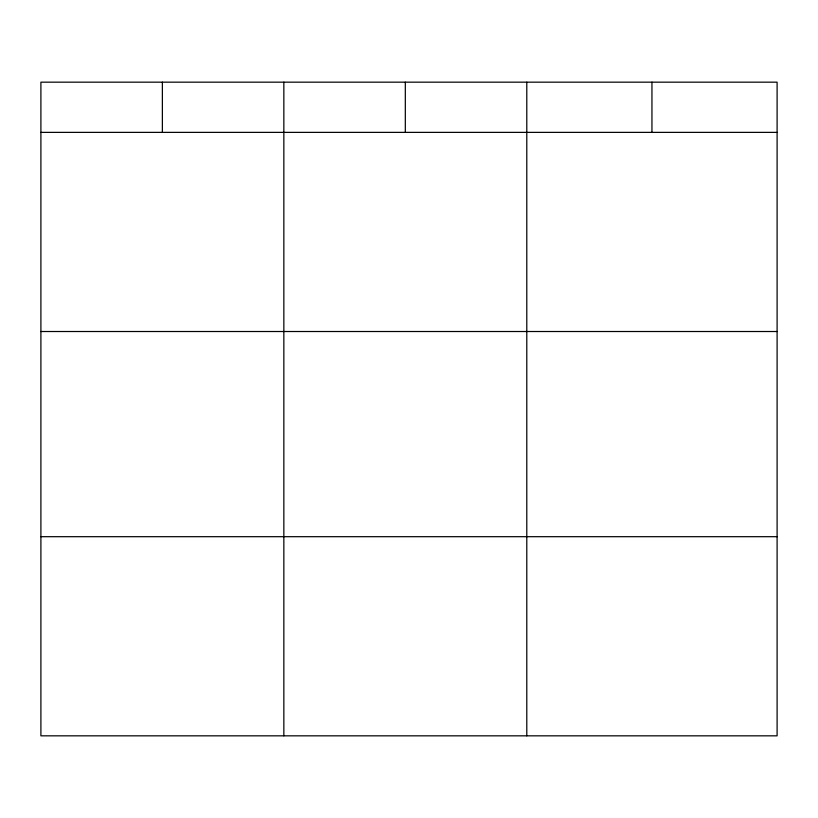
<?xml version="1.0" encoding="UTF-8"?>
<svg xmlns="http://www.w3.org/2000/svg" width="818" height="818" viewBox="0 0 818 818"><rect width="100%" height="100%" fill="white"/><g stroke="black" fill="none" stroke-linecap="round" stroke-linejoin="round"><path stroke-width="1.23" d="M777.1 132.373L777.1 735.832L40.9 735.832L40.9 82.168L777.1 82.168L777.1 132.373L40.9 132.373M40.9 331.515L777.1 331.515M40.9 536.69L777.1 536.69M651.946 82.168L651.946 132.373M526.792 82.168L526.792 735.832M405.319 82.168L405.319 132.373M283.846 82.168L283.846 735.832M162.373 82.168L162.373 132.373"/></g></svg>
